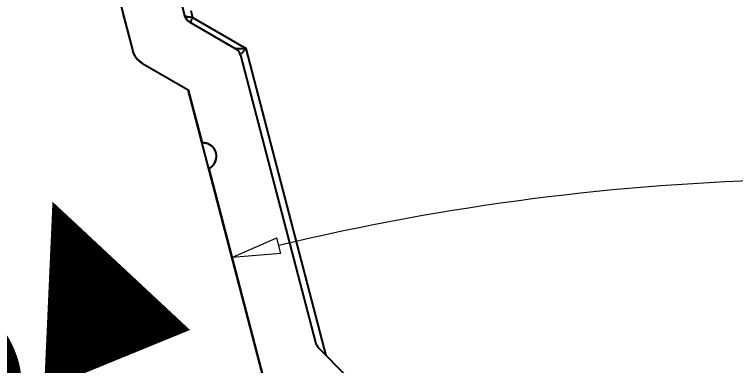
# Model space of a CAD drawing. Header units: inches. Extents: x -219 to 252, y -99 to 210.
# Drawn here: x -76.49 to -59.11, y 157.35 to 165.8 of the extents above; entities that cross this region are included whole.
import ezdxf

# ---------------------------------------------------------------- set-up
doc = ezdxf.new("R2010")
doc.units = ezdxf.units.IN
doc.header["$MEASUREMENT"] = 0

# ---------------------------------------------------------------- blocks, each defined once
blk = doc.blocks.new('block 122')
at = {"color": 3, "lineweight": 5, "true_color": 0x00ff00}
blk.add_open_spline([(-57.808, 161.817), (-61.956, 161.733), (-66.083, 161.202), (-70.117, 160.234)], degree=3, dxfattribs=at)
blk = doc.blocks.new('block 128')
at = {"color": 3, "lineweight": 5, "true_color": 0x00ff00}
blk.add_lwpolyline([(-70.07, 160.045), (-71.247, 159.95)], dxfattribs=at)
blk = doc.blocks.new('block 129')
at = {"color": 3, "lineweight": 5, "true_color": 0x00ff00}
blk.add_lwpolyline([(-71.247, 159.95), (-70.164, 160.422)], dxfattribs=at)
blk = doc.blocks.new('block 130')
at = {"color": 3, "lineweight": 5, "true_color": 0x00ff00}
blk.add_lwpolyline([(-70.07, 160.045), (-70.164, 160.422)], dxfattribs=at)
blk = doc.blocks.new('block 127')
for name in ['block 129', 'block 130', 'block 128']:
    blk.add_blockref(name, (0, 0))
blk = doc.blocks.new('block 131')
at = {"color": 7, "true_color": 0xffffff, "insert": (-85.031, 152.858), "char_height": 3.70665, "attachment_point": 7, "rotation": 22.2317}
blk.add_mtext('\\fAdobe Song Std L|b0|i0|c0|p34;\\W0.8;14.66▲', dxfattribs=at)
blk = doc.blocks.new('block 132')
at = {"lineweight": 0}
blk.add_lwpolyline([(-61.559, 161.619), (-61.559, 161.619)], dxfattribs=at)
blk = doc.blocks.new('block 136')
at = {"lineweight": 0}
blk.add_lwpolyline([(-72.302, 163.985), (-72.302, 163.985)], dxfattribs=at)
blk = doc.blocks.new('block 121')
for name in ['block 136', 'block 122', 'block 132', 'block 131', 'block 127']:
    blk.add_blockref(name, (0, 0))
blk = doc.blocks.new('block 1163')
at = {"color": 7, "lineweight": 25, "true_color": 0xffffff}
blk.add_lwpolyline([(-71.806, 162.089), (-70.502, 157.101)], dxfattribs=at)
blk = doc.blocks.new('block 1164')
at = {"color": 7, "lineweight": 25, "true_color": 0xffffff}
blk.add_open_spline([(-71.806, 162.089), (-71.805, 162.09), (-71.803, 162.091), (-71.802, 162.091), (-71.8, 162.092), (-71.799, 162.093), (-71.797, 162.094), (-71.796, 162.094), (-71.794, 162.095), (-71.793, 162.096), (-71.791, 162.097), (-71.79, 162.098), (-71.788, 162.098), (-71.787, 162.099), (-71.785, 162.1), (-71.784, 162.101), (-71.782, 162.102), (-71.78, 162.103), (-71.779, 162.104), (-71.777, 162.105), (-71.776, 162.105), (-71.774, 162.106), (-71.774, 162.107), (-71.773, 162.107), (-71.772, 162.108), (-71.771, 162.108), (-71.77, 162.109), (-71.77, 162.109), (-71.769, 162.11), (-71.768, 162.11), (-71.767, 162.111), (-71.767, 162.111), (-71.766, 162.112), (-71.765, 162.112), (-71.764, 162.113), (-71.763, 162.113), (-71.763, 162.114), (-71.762, 162.114), (-71.761, 162.115), (-71.76, 162.115), (-71.76, 162.116), (-71.759, 162.116), (-71.758, 162.117), (-71.757, 162.118), (-71.756, 162.118), (-71.756, 162.119), (-71.755, 162.119), (-71.754, 162.12), (-71.753, 162.12), (-71.753, 162.121), (-71.752, 162.121), (-71.751, 162.122), (-71.75, 162.123), (-71.75, 162.123), (-71.749, 162.124), (-71.748, 162.124), (-71.747, 162.125), (-71.746, 162.126), (-71.746, 162.126), (-71.745, 162.127), (-71.744, 162.127), (-71.743, 162.128), (-71.743, 162.129), (-71.742, 162.129), (-71.741, 162.13), (-71.74, 162.13), (-71.739, 162.131), (-71.739, 162.132), (-71.738, 162.132), (-71.737, 162.133), (-71.736, 162.134), (-71.736, 162.134), (-71.735, 162.135), (-71.734, 162.135), (-71.733, 162.136), (-71.733, 162.137), (-71.732, 162.137), (-71.731, 162.138), (-71.73, 162.139), (-71.73, 162.139), (-71.729, 162.14), (-71.728, 162.141), (-71.727, 162.141), (-71.727, 162.142), (-71.726, 162.143), (-71.725, 162.144), (-71.724, 162.144), (-71.723, 162.145), (-71.723, 162.146), (-71.722, 162.146), (-71.721, 162.147), (-71.72, 162.148), (-71.72, 162.148), (-71.719, 162.149), (-71.718, 162.15), (-71.717, 162.151), (-71.717, 162.151), (-71.716, 162.152), (-71.715, 162.153), (-71.714, 162.154), (-71.714, 162.154), (-71.713, 162.155), (-71.712, 162.156), (-71.711, 162.157), (-71.711, 162.157), (-71.71, 162.158), (-71.709, 162.159), (-71.709, 162.16), (-71.708, 162.16), (-71.707, 162.161), (-71.706, 162.162), (-71.706, 162.163), (-71.705, 162.164), (-71.704, 162.164), (-71.703, 162.165), (-71.703, 162.166), (-71.702, 162.167), (-71.701, 162.168), (-71.7, 162.168), (-71.7, 162.169), (-71.699, 162.17), (-71.698, 162.171), (-71.698, 162.172), (-71.697, 162.173), (-71.696, 162.173), (-71.695, 162.174), (-71.695, 162.175), (-71.694, 162.176), (-71.693, 162.177), (-71.693, 162.178), (-71.692, 162.179), (-71.691, 162.18), (-71.691, 162.18), (-71.69, 162.181), (-71.689, 162.182), (-71.688, 162.183), (-71.688, 162.184), (-71.687, 162.185), (-71.686, 162.186), (-71.686, 162.187), (-71.685, 162.188), (-71.684, 162.188), (-71.684, 162.189), (-71.683, 162.19), (-71.682, 162.191), (-71.682, 162.192), (-71.681, 162.193), (-71.68, 162.194), (-71.68, 162.195), (-71.679, 162.196), (-71.678, 162.197), (-71.678, 162.198), (-71.677, 162.199), (-71.676, 162.2), (-71.676, 162.201), (-71.675, 162.202), (-71.674, 162.203), (-71.674, 162.204), (-71.673, 162.204), (-71.672, 162.205), (-71.672, 162.206), (-71.671, 162.207), (-71.671, 162.208), (-71.67, 162.209), (-71.669, 162.21), (-71.669, 162.211), (-71.668, 162.212), (-71.667, 162.213), (-71.667, 162.214), (-71.666, 162.215), (-71.666, 162.216), (-71.665, 162.218), (-71.664, 162.219), (-71.664, 162.22), (-71.663, 162.221), (-71.663, 162.222), (-71.662, 162.223), (-71.661, 162.224), (-71.661, 162.225), (-71.66, 162.226), (-71.66, 162.227), (-71.659, 162.228), (-71.658, 162.229), (-71.658, 162.23), (-71.657, 162.231), (-71.657, 162.232), (-71.656, 162.233), (-71.656, 162.234), (-71.655, 162.236), (-71.654, 162.237), (-71.654, 162.238), (-71.653, 162.239), (-71.653, 162.24), (-71.652, 162.241), (-71.652, 162.242), (-71.651, 162.243), (-71.651, 162.244), (-71.65, 162.246), (-71.65, 162.247), (-71.649, 162.248), (-71.649, 162.249), (-71.648, 162.25), (-71.648, 162.251), (-71.647, 162.252), (-71.647, 162.253), (-71.646, 162.255), (-71.646, 162.256), (-71.645, 162.257), (-71.645, 162.258), (-71.644, 162.259), (-71.644, 162.26), (-71.643, 162.262), (-71.643, 162.263), (-71.642, 162.264), (-71.642, 162.265), (-71.641, 162.266), (-71.641, 162.268), (-71.64, 162.269), (-71.64, 162.27), (-71.64, 162.271), (-71.639, 162.272), (-71.639, 162.274), (-71.638, 162.275), (-71.638, 162.276), (-71.637, 162.277), (-71.637, 162.278), (-71.637, 162.28), (-71.636, 162.281), (-71.636, 162.282), (-71.635, 162.283), (-71.635, 162.285), (-71.635, 162.286), (-71.634, 162.287), (-71.634, 162.288), (-71.634, 162.289), (-71.633, 162.291), (-71.633, 162.292), (-71.632, 162.293), (-71.632, 162.294), (-71.632, 162.296), (-71.631, 162.297), (-71.631, 162.298), (-71.631, 162.3), (-71.63, 162.301), (-71.63, 162.302), (-71.63, 162.303), (-71.629, 162.305), (-71.629, 162.306), (-71.629, 162.307), (-71.628, 162.308), (-71.628, 162.31), (-71.628, 162.311), (-71.628, 162.312), (-71.627, 162.314), (-71.627, 162.315), (-71.627, 162.316), (-71.626, 162.318), (-71.626, 162.319), (-71.626, 162.32), (-71.626, 162.321), (-71.625, 162.323), (-71.625, 162.324), (-71.625, 162.325), (-71.625, 162.327), (-71.625, 162.328), (-71.624, 162.329), (-71.624, 162.331), (-71.624, 162.332), (-71.624, 162.333), (-71.623, 162.335), (-71.623, 162.336), (-71.623, 162.337), (-71.623, 162.339), (-71.623, 162.34), (-71.623, 162.341), (-71.622, 162.343), (-71.622, 162.344), (-71.622, 162.345), (-71.622, 162.347), (-71.622, 162.348), (-71.622, 162.349), (-71.622, 162.351), (-71.621, 162.352), (-71.621, 162.353), (-71.621, 162.355), (-71.621, 162.356), (-71.621, 162.358), (-71.621, 162.359), (-71.621, 162.36), (-71.621, 162.362), (-71.621, 162.363), (-71.62, 162.364), (-71.62, 162.366), (-71.62, 162.367), (-71.62, 162.368), (-71.62, 162.37), (-71.62, 162.371), (-71.62, 162.373), (-71.62, 162.374), (-71.62, 162.375), (-71.62, 162.377), (-71.62, 162.378), (-71.62, 162.379), (-71.62, 162.381), (-71.62, 162.382), (-71.62, 162.384), (-71.62, 162.385), (-71.62, 162.386), (-71.62, 162.388), (-71.62, 162.389), (-71.62, 162.391), (-71.62, 162.392), (-71.62, 162.393), (-71.62, 162.395), (-71.62, 162.396), (-71.62, 162.397), (-71.62, 162.399), (-71.621, 162.4), (-71.621, 162.402), (-71.621, 162.403), (-71.621, 162.404), (-71.621, 162.406), (-71.621, 162.407), (-71.621, 162.409), (-71.621, 162.41), (-71.621, 162.411), (-71.621, 162.413), (-71.622, 162.414), (-71.622, 162.415), (-71.622, 162.417), (-71.622, 162.418), (-71.622, 162.42), (-71.622, 162.421), (-71.623, 162.422), (-71.623, 162.424), (-71.623, 162.425), (-71.623, 162.427), (-71.623, 162.428), (-71.624, 162.429), (-71.624, 162.431), (-71.624, 162.432), (-71.624, 162.433), (-71.624, 162.435), (-71.625, 162.436), (-71.625, 162.438), (-71.625, 162.439), (-71.625, 162.44), (-71.626, 162.442), (-71.626, 162.443), (-71.626, 162.444), (-71.626, 162.446), (-71.627, 162.447), (-71.627, 162.449), (-71.627, 162.45), (-71.628, 162.451), (-71.628, 162.453), (-71.628, 162.454), (-71.628, 162.455), (-71.629, 162.457), (-71.629, 162.458), (-71.629, 162.46), (-71.63, 162.461), (-71.63, 162.462), (-71.631, 162.464), (-71.631, 162.465), (-71.631, 162.466), (-71.632, 162.468), (-71.632, 162.469), (-71.632, 162.47), (-71.633, 162.472), (-71.633, 162.473), (-71.634, 162.474), (-71.634, 162.476), (-71.634, 162.477), (-71.635, 162.478), (-71.635, 162.48), (-71.636, 162.481), (-71.636, 162.482), (-71.637, 162.484), (-71.637, 162.485), (-71.637, 162.486), (-71.638, 162.488), (-71.638, 162.489), (-71.639, 162.49), (-71.639, 162.492), (-71.64, 162.493), (-71.64, 162.494), (-71.641, 162.496), (-71.641, 162.497), (-71.642, 162.498), (-71.642, 162.5), (-71.643, 162.501), (-71.643, 162.502), (-71.644, 162.503), (-71.644, 162.505), (-71.645, 162.506), (-71.645, 162.507), (-71.646, 162.509), (-71.646, 162.51), (-71.647, 162.511), (-71.648, 162.512), (-71.648, 162.514), (-71.649, 162.515), (-71.649, 162.516), (-71.65, 162.517), (-71.65, 162.519), (-71.651, 162.52), (-71.652, 162.521), (-71.652, 162.523), (-71.653, 162.524), (-71.653, 162.525), (-71.654, 162.526), (-71.655, 162.527), (-71.655, 162.529), (-71.656, 162.53), (-71.657, 162.531), (-71.657, 162.532), (-71.658, 162.534), (-71.659, 162.535), (-71.659, 162.536), (-71.66, 162.537), (-71.661, 162.538), (-71.661, 162.54), (-71.662, 162.541), (-71.663, 162.542), (-71.663, 162.543), (-71.664, 162.544), (-71.665, 162.546), (-71.665, 162.547), (-71.666, 162.548), (-71.667, 162.549), (-71.667, 162.55), (-71.668, 162.552), (-71.669, 162.553), (-71.67, 162.554), (-71.67, 162.555), (-71.671, 162.556), (-71.672, 162.557), (-71.673, 162.558), (-71.673, 162.56), (-71.674, 162.561), (-71.675, 162.562), (-71.676, 162.563), (-71.676, 162.564), (-71.677, 162.565), (-71.678, 162.566), (-71.679, 162.567), (-71.679, 162.569), (-71.68, 162.57), (-71.681, 162.571), (-71.682, 162.572), (-71.683, 162.573), (-71.683, 162.574), (-71.684, 162.575), (-71.685, 162.576), (-71.686, 162.577), (-71.687, 162.578), (-71.688, 162.579), (-71.688, 162.581), (-71.689, 162.582), (-71.69, 162.583), (-71.691, 162.584), (-71.692, 162.585), (-71.693, 162.586), (-71.693, 162.587), (-71.694, 162.588), (-71.695, 162.589), (-71.696, 162.59), (-71.697, 162.591), (-71.698, 162.592), (-71.699, 162.593), (-71.699, 162.594), (-71.7, 162.595), (-71.701, 162.596), (-71.702, 162.597), (-71.703, 162.598), (-71.704, 162.599), (-71.705, 162.6), (-71.706, 162.601), (-71.706, 162.602), (-71.707, 162.603), (-71.708, 162.604), (-71.709, 162.605), (-71.71, 162.606), (-71.711, 162.607), (-71.712, 162.608), (-71.713, 162.608), (-71.714, 162.609), (-71.715, 162.61), (-71.716, 162.611), (-71.717, 162.612), (-71.717, 162.613), (-71.718, 162.614), (-71.719, 162.615), (-71.72, 162.616), (-71.721, 162.617), (-71.722, 162.618), (-71.723, 162.618), (-71.724, 162.619), (-71.725, 162.62), (-71.726, 162.621), (-71.727, 162.622), (-71.728, 162.623), (-71.729, 162.624), (-71.73, 162.624), (-71.731, 162.625), (-71.732, 162.626), (-71.733, 162.627), (-71.734, 162.628), (-71.735, 162.629), (-71.736, 162.629), (-71.737, 162.63), (-71.738, 162.631), (-71.739, 162.632), (-71.739, 162.633), (-71.74, 162.633), (-71.741, 162.634), (-71.742, 162.635), (-71.743, 162.636), (-71.744, 162.637), (-71.745, 162.637), (-71.746, 162.638), (-71.747, 162.639), (-71.748, 162.64), (-71.749, 162.64), (-71.75, 162.641), (-71.751, 162.642), (-71.752, 162.643), (-71.753, 162.643), (-71.754, 162.644), (-71.755, 162.645), (-71.756, 162.646), (-71.757, 162.646), (-71.758, 162.647), (-71.759, 162.648), (-71.761, 162.648), (-71.762, 162.649), (-71.763, 162.65), (-71.764, 162.65), (-71.765, 162.651), (-71.766, 162.652), (-71.767, 162.652), (-71.768, 162.653), (-71.769, 162.654), (-71.77, 162.654), (-71.771, 162.655), (-71.772, 162.656), (-71.773, 162.656), (-71.774, 162.657), (-71.775, 162.658), (-71.776, 162.658), (-71.777, 162.659), (-71.778, 162.659), (-71.779, 162.66), (-71.78, 162.661), (-71.781, 162.661), (-71.782, 162.662), (-71.783, 162.662), (-71.784, 162.663), (-71.785, 162.664), (-71.786, 162.664), (-71.787, 162.665), (-71.788, 162.665), (-71.789, 162.666), (-71.79, 162.667), (-71.791, 162.667), (-71.792, 162.668), (-71.793, 162.668), (-71.794, 162.669), (-71.796, 162.669), (-71.797, 162.67), (-71.798, 162.67), (-71.799, 162.671), (-71.8, 162.671), (-71.801, 162.672), (-71.802, 162.672), (-71.803, 162.673), (-71.804, 162.673), (-71.805, 162.674), (-71.806, 162.674), (-71.807, 162.675), (-71.808, 162.675), (-71.809, 162.676), (-71.81, 162.676), (-71.811, 162.677), (-71.812, 162.677), (-71.813, 162.678), (-71.814, 162.678), (-71.815, 162.679), (-71.816, 162.679), (-71.817, 162.679), (-71.818, 162.68), (-71.819, 162.68), (-71.82, 162.681), (-71.822, 162.681), (-71.823, 162.682), (-71.824, 162.682), (-71.825, 162.682), (-71.826, 162.683), (-71.827, 162.683), (-71.828, 162.684), (-71.829, 162.684), (-71.83, 162.684), (-71.831, 162.685), (-71.832, 162.685), (-71.833, 162.686), (-71.834, 162.686), (-71.835, 162.686), (-71.836, 162.687), (-71.837, 162.687), (-71.838, 162.687), (-71.839, 162.688), (-71.84, 162.688), (-71.841, 162.688), (-71.842, 162.689), (-71.843, 162.689), (-71.844, 162.689), (-71.845, 162.69), (-71.846, 162.69), (-71.847, 162.69), (-71.848, 162.691), (-71.849, 162.691), (-71.85, 162.691), (-71.851, 162.692), (-71.852, 162.692), (-71.853, 162.692), (-71.854, 162.692), (-71.855, 162.693), (-71.856, 162.693), (-71.858, 162.693), (-71.859, 162.694), (-71.86, 162.694), (-71.861, 162.694), (-71.862, 162.694), (-71.863, 162.695), (-71.864, 162.695), (-71.865, 162.695), (-71.866, 162.695), (-71.867, 162.696), (-71.868, 162.696), (-71.869, 162.696), (-71.87, 162.696), (-71.871, 162.697), (-71.872, 162.697), (-71.873, 162.697), (-71.874, 162.697), (-71.875, 162.698), (-71.876, 162.698), (-71.877, 162.698), (-71.878, 162.698), (-71.879, 162.698), (-71.88, 162.699), (-71.881, 162.699), (-71.882, 162.699), (-71.883, 162.699), (-71.884, 162.699), (-71.884, 162.7), (-71.885, 162.7), (-71.886, 162.7), (-71.887, 162.7), (-71.888, 162.7), (-71.889, 162.7), (-71.89, 162.701), (-71.891, 162.701), (-71.892, 162.701), (-71.893, 162.701), (-71.894, 162.701), (-71.895, 162.701), (-71.896, 162.701), (-71.897, 162.702), (-71.898, 162.702), (-71.899, 162.702), (-71.9, 162.702), (-71.901, 162.702), (-71.902, 162.702), (-71.903, 162.702), (-71.904, 162.702), (-71.905, 162.703), (-71.906, 162.703), (-71.907, 162.703), (-71.908, 162.703), (-71.909, 162.703), (-71.91, 162.703), (-71.91, 162.703), (-71.911, 162.703), (-71.912, 162.703), (-71.913, 162.703), (-71.914, 162.704), (-71.915, 162.704), (-71.916, 162.704), (-71.917, 162.704), (-71.918, 162.704), (-71.919, 162.704), (-71.92, 162.704), (-71.921, 162.704), (-71.922, 162.704), (-71.923, 162.704), (-71.923, 162.704), (-71.924, 162.704), (-71.925, 162.704), (-71.926, 162.704), (-71.927, 162.704), (-71.928, 162.705), (-71.929, 162.705), (-71.93, 162.705), (-71.931, 162.705), (-71.933, 162.705), (-71.934, 162.705), (-71.936, 162.705), (-71.938, 162.705), (-71.94, 162.705), (-71.941, 162.705), (-71.943, 162.705), (-71.945, 162.705), (-71.947, 162.705), (-71.948, 162.705), (-71.95, 162.705), (-71.952, 162.705), (-71.954, 162.705), (-71.955, 162.705), (-71.957, 162.705), (-71.959, 162.704), (-71.96, 162.704), (-71.962, 162.704), (-71.964, 162.704), (-71.965, 162.704), (-71.967, 162.704)], degree=3, knots=[0, 0, 0, 0, 1, 1, 1, 2, 2, 2, 3, 3, 3, 4, 4, 4, 5, 5, 5, 6, 6, 6, 7, 7, 7, 8, 8, 8, 9, 9, 9, 10, 10, 10, 11, 11, 11, 12, 12, 12, 13, 13, 13, 14, 14, 14, 15, 15, 15, 16, 16, 16, 17, 17, 17, 18, 18, 18, 19, 19, 19, 20, 20, 20, 21, 21, 21, 22, 22, 22, 23, 23, 23, 24, 24, 24, 25, 25, 25, 26, 26, 26, 27, 27, 27, 28, 28, 28, 29, 29, 29, 30, 30, 30, 31, 31, 31, 32, 32, 32, 33, 33, 33, 34, 34, 34, 35, 35, 35, 36, 36, 36, 37, 37, 37, 38, 38, 38, 39, 39, 39, 40, 40, 40, 41, 41, 41, 42, 42, 42, 43, 43, 43, 44, 44, 44, 45, 45, 45, 46, 46, 46, 47, 47, 47, 48, 48, 48, 49, 49, 49, 50, 50, 50, 51, 51, 51, 52, 52, 52, 53, 53, 53, 54, 54, 54, 55, 55, 55, 56, 56, 56, 57, 57, 57, 58, 58, 58, 59, 59, 59, 60, 60, 60, 61, 61, 61, 62, 62, 62, 63, 63, 63, 64, 64, 64, 65, 65, 65, 66, 66, 66, 67, 67, 67, 68, 68, 68, 69, 69, 69, 70, 70, 70, 71, 71, 71, 72, 72, 72, 73, 73, 73, 74, 74, 74, 75, 75, 75, 76, 76, 76, 77, 77, 77, 78, 78, 78, 79, 79, 79, 80, 80, 80, 81, 81, 81, 82, 82, 82, 83, 83, 83, 84, 84, 84, 85, 85, 85, 86, 86, 86, 87, 87, 87, 88, 88, 88, 89, 89, 89, 90, 90, 90, 91, 91, 91, 92, 92, 92, 93, 93, 93, 94, 94, 94, 95, 95, 95, 96, 96, 96, 97, 97, 97, 98, 98, 98, 99, 99, 99, 100, 100, 100, 101, 101, 101, 102, 102, 102, 103, 103, 103, 104, 104, 104, 105, 105, 105, 106, 106, 106, 107, 107, 107, 108, 108, 108, 109, 109, 109, 110, 110, 110, 111, 111, 111, 112, 112, 112, 113, 113, 113, 114, 114, 114, 115, 115, 115, 116, 116, 116, 117, 117, 117, 118, 118, 118, 119, 119, 119, 120, 120, 120, 121, 121, 121, 122, 122, 122, 123, 123, 123, 124, 124, 124, 125, 125, 125, 126, 126, 126, 127, 127, 127, 128, 128, 128, 129, 129, 129, 130, 130, 130, 131, 131, 131, 132, 132, 132, 133, 133, 133, 134, 134, 134, 135, 135, 135, 136, 136, 136, 137, 137, 137, 138, 138, 138, 139, 139, 139, 140, 140, 140, 141, 141, 141, 142, 142, 142, 143, 143, 143, 144, 144, 144, 145, 145, 145, 146, 146, 146, 147, 147, 147, 148, 148, 148, 149, 149, 149, 150, 150, 150, 151, 151, 151, 152, 152, 152, 153, 153, 153, 154, 154, 154, 155, 155, 155, 156, 156, 156, 157, 157, 157, 158, 158, 158, 159, 159, 159, 160, 160, 160, 161, 161, 161, 162, 162, 162, 163, 163, 163, 164, 164, 164, 165, 165, 165, 166, 166, 166, 167, 167, 167, 168, 168, 168, 169, 169, 169, 170, 170, 170, 171, 171, 171, 172, 172, 172, 173, 173, 173, 174, 174, 174, 175, 175, 175, 176, 176, 176, 177, 177, 177, 178, 178, 178, 179, 179, 179, 180, 180, 180, 181, 181, 181, 182, 182, 182, 183, 183, 183, 184, 184, 184, 185, 185, 185, 186, 186, 186, 187, 187, 187, 188, 188, 188, 189, 189, 189, 190, 190, 190, 191, 191, 191, 192, 192, 192, 193, 193, 193, 194, 194, 194, 195, 195, 195, 196, 196, 196, 197, 197, 197, 198, 198, 198, 199, 199, 199, 200, 200, 200, 201, 201, 201, 202, 202, 202, 203, 203, 203, 204, 204, 204, 205, 205, 205, 206, 206, 206, 207, 207, 207, 208, 208, 208, 209, 209, 209, 210, 210, 210, 211, 211, 211, 212, 212, 212, 213, 213, 213, 214, 214, 214, 215, 215, 215, 216, 216, 216, 217, 217, 217, 218, 218, 218, 219, 219, 219, 220, 220, 220, 221, 221, 221, 222, 222, 222, 223, 223, 223, 224, 224, 224, 225, 225, 225, 226, 226, 226, 227, 227, 227, 228, 228, 228, 229, 229, 229, 230, 230, 230, 231, 231, 231, 232, 232, 232, 233, 233, 233, 234, 234, 234, 235, 235, 235, 236, 236, 236, 237, 237, 237, 238, 238, 238, 239, 239, 239, 240, 240, 240, 241, 241, 241, 242, 242, 242, 242], dxfattribs=at)
blk = doc.blocks.new('block 1165')
at = {"color": 7, "lineweight": 25, "true_color": 0xffffff}
blk.add_lwpolyline([(-72.302, 163.985), (-71.967, 162.704)], dxfattribs=at)
blk = doc.blocks.new('block 1166')
at = {"color": 7, "lineweight": 25, "true_color": 0xffffff}
blk.add_lwpolyline([(-73.4, 164.619), (-72.302, 163.985)], dxfattribs=at)
blk = doc.blocks.new('block 1167')
at = {"color": 7, "lineweight": 25, "true_color": 0xffffff}
blk.add_open_spline([(-73.648, 164.944), (-73.647, 164.942), (-73.646, 164.939), (-73.646, 164.937), (-73.645, 164.935), (-73.645, 164.933), (-73.644, 164.931), (-73.644, 164.929), (-73.643, 164.927), (-73.642, 164.925), (-73.642, 164.923), (-73.641, 164.921), (-73.64, 164.919), (-73.64, 164.917), (-73.639, 164.915), (-73.639, 164.913), (-73.638, 164.911), (-73.637, 164.909), (-73.636, 164.907), (-73.636, 164.905), (-73.635, 164.903), (-73.634, 164.901), (-73.634, 164.899), (-73.633, 164.896), (-73.632, 164.894), (-73.631, 164.892), (-73.631, 164.89), (-73.63, 164.888), (-73.629, 164.886), (-73.628, 164.884), (-73.627, 164.882), (-73.627, 164.88), (-73.626, 164.878), (-73.625, 164.876), (-73.624, 164.874), (-73.623, 164.872), (-73.623, 164.87), (-73.622, 164.868), (-73.621, 164.866), (-73.62, 164.864), (-73.619, 164.862), (-73.618, 164.86), (-73.617, 164.858), (-73.616, 164.856), (-73.615, 164.854), (-73.614, 164.852), (-73.614, 164.85), (-73.613, 164.848), (-73.612, 164.846), (-73.611, 164.844), (-73.61, 164.842), (-73.609, 164.841), (-73.608, 164.839), (-73.607, 164.837), (-73.606, 164.835), (-73.605, 164.833), (-73.604, 164.831), (-73.603, 164.829), (-73.602, 164.827), (-73.601, 164.825), (-73.6, 164.823), (-73.599, 164.821), (-73.597, 164.819), (-73.596, 164.817), (-73.595, 164.815), (-73.594, 164.813), (-73.593, 164.812), (-73.592, 164.81), (-73.591, 164.808), (-73.59, 164.806), (-73.589, 164.804), (-73.587, 164.802), (-73.586, 164.8), (-73.585, 164.798), (-73.584, 164.796), (-73.583, 164.795), (-73.582, 164.793), (-73.58, 164.791), (-73.579, 164.789), (-73.578, 164.787), (-73.577, 164.785), (-73.576, 164.783), (-73.574, 164.782), (-73.573, 164.78), (-73.572, 164.778), (-73.571, 164.776), (-73.569, 164.774), (-73.568, 164.773), (-73.567, 164.771), (-73.566, 164.769), (-73.564, 164.767), (-73.563, 164.765), (-73.562, 164.764), (-73.56, 164.762), (-73.559, 164.76), (-73.558, 164.758), (-73.556, 164.756), (-73.555, 164.755), (-73.554, 164.753), (-73.552, 164.751), (-73.551, 164.749), (-73.55, 164.748), (-73.548, 164.746), (-73.547, 164.744), (-73.545, 164.743), (-73.544, 164.741), (-73.543, 164.739), (-73.541, 164.737), (-73.54, 164.736), (-73.538, 164.734), (-73.537, 164.732), (-73.535, 164.731), (-73.534, 164.729), (-73.532, 164.727), (-73.531, 164.726), (-73.53, 164.724), (-73.528, 164.722), (-73.527, 164.721), (-73.525, 164.719), (-73.524, 164.718), (-73.522, 164.716), (-73.521, 164.714), (-73.519, 164.713), (-73.518, 164.711), (-73.516, 164.71), (-73.514, 164.708), (-73.513, 164.706), (-73.511, 164.705), (-73.51, 164.703), (-73.508, 164.702), (-73.507, 164.7), (-73.505, 164.699), (-73.504, 164.697), (-73.502, 164.696), (-73.5, 164.694), (-73.499, 164.693), (-73.497, 164.691), (-73.496, 164.69), (-73.494, 164.688), (-73.492, 164.687), (-73.491, 164.685), (-73.489, 164.684), (-73.488, 164.682), (-73.486, 164.681), (-73.484, 164.679), (-73.483, 164.678), (-73.481, 164.676), (-73.479, 164.675), (-73.478, 164.674), (-73.476, 164.672), (-73.474, 164.671), (-73.473, 164.669), (-73.471, 164.668), (-73.469, 164.667), (-73.467, 164.665), (-73.466, 164.664), (-73.464, 164.663), (-73.462, 164.661), (-73.461, 164.66), (-73.459, 164.658), (-73.457, 164.657), (-73.455, 164.656), (-73.454, 164.655), (-73.452, 164.653), (-73.45, 164.652), (-73.449, 164.651), (-73.447, 164.649), (-73.445, 164.648), (-73.443, 164.647), (-73.442, 164.646), (-73.44, 164.644), (-73.438, 164.643), (-73.436, 164.642), (-73.434, 164.641), (-73.433, 164.639), (-73.431, 164.638), (-73.429, 164.637), (-73.427, 164.636), (-73.426, 164.635), (-73.424, 164.633), (-73.422, 164.632), (-73.42, 164.631), (-73.418, 164.63), (-73.416, 164.629), (-73.415, 164.628), (-73.413, 164.627), (-73.411, 164.626), (-73.409, 164.624), (-73.407, 164.623), (-73.406, 164.622), (-73.404, 164.621), (-73.402, 164.62), (-73.4, 164.619)], degree=3, knots=[0, 0, 0, 0, 1, 1, 1, 2, 2, 2, 3, 3, 3, 4, 4, 4, 5, 5, 5, 6, 6, 6, 7, 7, 7, 8, 8, 8, 9, 9, 9, 10, 10, 10, 11, 11, 11, 12, 12, 12, 13, 13, 13, 14, 14, 14, 15, 15, 15, 16, 16, 16, 17, 17, 17, 18, 18, 18, 19, 19, 19, 20, 20, 20, 21, 21, 21, 22, 22, 22, 23, 23, 23, 24, 24, 24, 25, 25, 25, 26, 26, 26, 27, 27, 27, 28, 28, 28, 29, 29, 29, 30, 30, 30, 31, 31, 31, 32, 32, 32, 33, 33, 33, 34, 34, 34, 35, 35, 35, 36, 36, 36, 37, 37, 37, 38, 38, 38, 39, 39, 39, 40, 40, 40, 41, 41, 41, 42, 42, 42, 43, 43, 43, 44, 44, 44, 45, 45, 45, 46, 46, 46, 47, 47, 47, 48, 48, 48, 49, 49, 49, 50, 50, 50, 51, 51, 51, 52, 52, 52, 53, 53, 53, 54, 54, 54, 55, 55, 55, 56, 56, 56, 57, 57, 57, 58, 58, 58, 59, 59, 59, 60, 60, 60, 61, 61, 61, 62, 62, 62, 63, 63, 63, 64, 64, 64, 64], dxfattribs=at)
blk = doc.blocks.new('block 1168')
at = {"color": 7, "lineweight": 25, "true_color": 0xffffff}
blk.add_lwpolyline([(-73.877, 165.82), (-73.648, 164.944)], dxfattribs=at)
blk = doc.blocks.new('block 1192')
at = {"color": 7, "lineweight": 25, "true_color": 0xffffff}
blk.add_lwpolyline([(-74.596, 174.221), (-72.388, 165.776)], dxfattribs=at)
blk = doc.blocks.new('block 1193')
at = {"color": 7, "lineweight": 25, "true_color": 0xffffff}
blk.add_open_spline([(-72.264, 165.614), (-72.265, 165.614), (-72.266, 165.615), (-72.266, 165.615), (-72.267, 165.616), (-72.268, 165.617), (-72.269, 165.617), (-72.27, 165.618), (-72.271, 165.618), (-72.272, 165.619), (-72.273, 165.619), (-72.274, 165.62), (-72.275, 165.621), (-72.276, 165.621), (-72.276, 165.622), (-72.277, 165.622), (-72.278, 165.623), (-72.279, 165.623), (-72.28, 165.624), (-72.281, 165.625), (-72.282, 165.625), (-72.283, 165.626), (-72.284, 165.627), (-72.285, 165.627), (-72.285, 165.628), (-72.286, 165.628), (-72.287, 165.629), (-72.288, 165.63), (-72.289, 165.63), (-72.29, 165.631), (-72.291, 165.632), (-72.292, 165.632), (-72.292, 165.633), (-72.293, 165.634), (-72.294, 165.634), (-72.295, 165.635), (-72.296, 165.636), (-72.297, 165.636), (-72.297, 165.637), (-72.298, 165.638), (-72.299, 165.638), (-72.3, 165.639), (-72.301, 165.64), (-72.302, 165.64), (-72.303, 165.641), (-72.303, 165.642), (-72.304, 165.643), (-72.305, 165.643), (-72.306, 165.644), (-72.307, 165.645), (-72.307, 165.645), (-72.308, 165.646), (-72.309, 165.647), (-72.31, 165.648), (-72.311, 165.648), (-72.312, 165.649), (-72.312, 165.65), (-72.313, 165.651), (-72.314, 165.651), (-72.315, 165.652), (-72.316, 165.653), (-72.316, 165.654), (-72.317, 165.654), (-72.318, 165.655), (-72.319, 165.656), (-72.319, 165.657), (-72.32, 165.658), (-72.321, 165.658), (-72.322, 165.659), (-72.323, 165.66), (-72.323, 165.661), (-72.324, 165.662), (-72.325, 165.662), (-72.326, 165.663), (-72.326, 165.664), (-72.327, 165.665), (-72.328, 165.666), (-72.329, 165.666), (-72.329, 165.667), (-72.33, 165.668), (-72.331, 165.669), (-72.331, 165.67), (-72.332, 165.671), (-72.333, 165.671), (-72.334, 165.672), (-72.334, 165.673), (-72.335, 165.674), (-72.336, 165.675), (-72.336, 165.676), (-72.337, 165.677), (-72.338, 165.677), (-72.338, 165.678), (-72.339, 165.679), (-72.34, 165.68), (-72.341, 165.681), (-72.341, 165.682), (-72.342, 165.683), (-72.343, 165.683), (-72.343, 165.684), (-72.344, 165.685), (-72.345, 165.686), (-72.345, 165.687), (-72.346, 165.688), (-72.346, 165.689), (-72.347, 165.69), (-72.348, 165.691), (-72.348, 165.692), (-72.349, 165.692), (-72.35, 165.693), (-72.35, 165.694), (-72.351, 165.695), (-72.352, 165.696), (-72.352, 165.697), (-72.353, 165.698), (-72.353, 165.699), (-72.354, 165.7), (-72.355, 165.701), (-72.355, 165.702), (-72.356, 165.703), (-72.356, 165.703), (-72.357, 165.704), (-72.357, 165.705), (-72.358, 165.706), (-72.359, 165.707), (-72.359, 165.708), (-72.36, 165.709), (-72.36, 165.71), (-72.361, 165.711), (-72.361, 165.712), (-72.362, 165.713), (-72.362, 165.714), (-72.363, 165.715), (-72.364, 165.716), (-72.364, 165.717), (-72.365, 165.718), (-72.365, 165.719), (-72.366, 165.72), (-72.366, 165.721), (-72.367, 165.722), (-72.367, 165.723), (-72.368, 165.724), (-72.368, 165.725), (-72.369, 165.726), (-72.369, 165.727), (-72.37, 165.728), (-72.37, 165.729), (-72.371, 165.73), (-72.371, 165.731), (-72.371, 165.732), (-72.372, 165.733), (-72.372, 165.734), (-72.373, 165.735), (-72.373, 165.735), (-72.374, 165.736), (-72.374, 165.737), (-72.375, 165.738), (-72.375, 165.739), (-72.375, 165.74), (-72.376, 165.741), (-72.376, 165.743), (-72.377, 165.743), (-72.377, 165.744), (-72.377, 165.746), (-72.378, 165.747), (-72.378, 165.748), (-72.379, 165.749), (-72.379, 165.75), (-72.379, 165.751), (-72.38, 165.752), (-72.38, 165.753), (-72.381, 165.754), (-72.381, 165.755), (-72.381, 165.756), (-72.382, 165.757), (-72.382, 165.758), (-72.382, 165.759), (-72.383, 165.76), (-72.383, 165.761), (-72.383, 165.762), (-72.384, 165.763), (-72.384, 165.764), (-72.384, 165.765), (-72.385, 165.766), (-72.385, 165.767), (-72.385, 165.768), (-72.386, 165.769), (-72.386, 165.77), (-72.386, 165.771), (-72.386, 165.772), (-72.387, 165.773), (-72.387, 165.774), (-72.387, 165.775), (-72.388, 165.776)], degree=3, knots=[0, 0, 0, 0, 1, 1, 1, 2, 2, 2, 3, 3, 3, 4, 4, 4, 5, 5, 5, 6, 6, 6, 7, 7, 7, 8, 8, 8, 9, 9, 9, 10, 10, 10, 11, 11, 11, 12, 12, 12, 13, 13, 13, 14, 14, 14, 15, 15, 15, 16, 16, 16, 17, 17, 17, 18, 18, 18, 19, 19, 19, 20, 20, 20, 21, 21, 21, 22, 22, 22, 23, 23, 23, 24, 24, 24, 25, 25, 25, 26, 26, 26, 27, 27, 27, 28, 28, 28, 29, 29, 29, 30, 30, 30, 31, 31, 31, 32, 32, 32, 33, 33, 33, 34, 34, 34, 35, 35, 35, 36, 36, 36, 37, 37, 37, 38, 38, 38, 39, 39, 39, 40, 40, 40, 41, 41, 41, 42, 42, 42, 43, 43, 43, 44, 44, 44, 45, 45, 45, 46, 46, 46, 47, 47, 47, 48, 48, 48, 49, 49, 49, 50, 50, 50, 51, 51, 51, 52, 52, 52, 53, 53, 53, 54, 54, 54, 55, 55, 55, 56, 56, 56, 57, 57, 57, 58, 58, 58, 59, 59, 59, 60, 60, 60, 61, 61, 61, 62, 62, 62, 63, 63, 63, 64, 64, 64, 64], dxfattribs=at)
blk = doc.blocks.new('block 1194')
at = {"color": 7, "lineweight": 25, "true_color": 0xffffff}
blk.add_lwpolyline([(-72.264, 165.614), (-71.166, 164.98)], dxfattribs=at)
blk = doc.blocks.new('block 1195')
at = {"color": 7, "lineweight": 25, "true_color": 0xffffff}
blk.add_open_spline([(-71.166, 164.98), (-71.165, 164.979), (-71.164, 164.979), (-71.163, 164.978), (-71.162, 164.978), (-71.161, 164.977), (-71.16, 164.977), (-71.16, 164.976), (-71.159, 164.976), (-71.158, 164.975), (-71.157, 164.974), (-71.156, 164.974), (-71.155, 164.973), (-71.154, 164.973), (-71.153, 164.972), (-71.152, 164.972), (-71.151, 164.971), (-71.15, 164.97), (-71.15, 164.97), (-71.149, 164.969), (-71.148, 164.969), (-71.147, 164.968), (-71.146, 164.967), (-71.145, 164.967), (-71.144, 164.966), (-71.143, 164.965), (-71.143, 164.965), (-71.142, 164.964), (-71.141, 164.964), (-71.14, 164.963), (-71.139, 164.962), (-71.138, 164.962), (-71.137, 164.961), (-71.136, 164.96), (-71.136, 164.96), (-71.135, 164.959), (-71.134, 164.958), (-71.133, 164.958), (-71.132, 164.957), (-71.131, 164.956), (-71.13, 164.956), (-71.13, 164.955), (-71.129, 164.954), (-71.128, 164.953), (-71.127, 164.953), (-71.126, 164.952), (-71.125, 164.951), (-71.125, 164.951), (-71.124, 164.95), (-71.123, 164.949), (-71.122, 164.948), (-71.121, 164.948), (-71.121, 164.947), (-71.12, 164.946), (-71.119, 164.945), (-71.118, 164.945), (-71.117, 164.944), (-71.117, 164.943), (-71.116, 164.942), (-71.115, 164.942), (-71.114, 164.941), (-71.113, 164.94), (-71.113, 164.939), (-71.112, 164.939), (-71.111, 164.938), (-71.11, 164.937), (-71.109, 164.936), (-71.109, 164.935), (-71.108, 164.935), (-71.107, 164.934), (-71.106, 164.933), (-71.106, 164.932), (-71.105, 164.932), (-71.104, 164.931), (-71.103, 164.93), (-71.103, 164.929), (-71.102, 164.928), (-71.101, 164.927), (-71.1, 164.927), (-71.1, 164.926), (-71.099, 164.925), (-71.098, 164.924), (-71.098, 164.923), (-71.097, 164.922), (-71.096, 164.922), (-71.095, 164.921), (-71.095, 164.92), (-71.094, 164.919), (-71.093, 164.918), (-71.093, 164.917), (-71.092, 164.916), (-71.091, 164.916), (-71.09, 164.915), (-71.09, 164.914), (-71.089, 164.913), (-71.088, 164.912), (-71.088, 164.911), (-71.087, 164.91), (-71.086, 164.909), (-71.086, 164.909), (-71.085, 164.908), (-71.084, 164.907), (-71.084, 164.906), (-71.083, 164.905), (-71.083, 164.904), (-71.082, 164.903), (-71.081, 164.902), (-71.081, 164.901), (-71.08, 164.901), (-71.079, 164.9), (-71.079, 164.899), (-71.078, 164.898), (-71.078, 164.897), (-71.077, 164.896), (-71.076, 164.895), (-71.076, 164.894), (-71.075, 164.893), (-71.075, 164.892), (-71.074, 164.891), (-71.073, 164.89), (-71.073, 164.889), (-71.072, 164.888), (-71.072, 164.888), (-71.071, 164.887), (-71.07, 164.886), (-71.07, 164.885), (-71.069, 164.884), (-71.069, 164.883), (-71.068, 164.882), (-71.068, 164.881), (-71.067, 164.88), (-71.067, 164.879), (-71.066, 164.878), (-71.066, 164.877), (-71.065, 164.876), (-71.065, 164.875), (-71.064, 164.874), (-71.064, 164.873), (-71.063, 164.872), (-71.063, 164.871), (-71.062, 164.87), (-71.062, 164.869), (-71.061, 164.868), (-71.061, 164.867), (-71.06, 164.866), (-71.06, 164.865), (-71.059, 164.864), (-71.059, 164.863), (-71.058, 164.862), (-71.058, 164.861), (-71.057, 164.86), (-71.057, 164.859), (-71.056, 164.858), (-71.056, 164.857), (-71.056, 164.856), (-71.055, 164.855), (-71.055, 164.854), (-71.054, 164.853), (-71.054, 164.852), (-71.053, 164.851), (-71.053, 164.85), (-71.053, 164.849), (-71.052, 164.848), (-71.052, 164.847), (-71.051, 164.846), (-71.051, 164.845), (-71.051, 164.844), (-71.05, 164.843), (-71.05, 164.842), (-71.049, 164.841), (-71.049, 164.84), (-71.049, 164.839), (-71.048, 164.838), (-71.048, 164.837), (-71.048, 164.836), (-71.047, 164.835), (-71.047, 164.834), (-71.047, 164.833), (-71.046, 164.832), (-71.046, 164.831), (-71.046, 164.83), (-71.045, 164.829), (-71.045, 164.828), (-71.045, 164.827), (-71.044, 164.826), (-71.044, 164.825), (-71.044, 164.824), (-71.044, 164.823), (-71.043, 164.822), (-71.043, 164.821), (-71.043, 164.82), (-71.042, 164.819), (-71.042, 164.818)], degree=3, knots=[0, 0, 0, 0, 1, 1, 1, 2, 2, 2, 3, 3, 3, 4, 4, 4, 5, 5, 5, 6, 6, 6, 7, 7, 7, 8, 8, 8, 9, 9, 9, 10, 10, 10, 11, 11, 11, 12, 12, 12, 13, 13, 13, 14, 14, 14, 15, 15, 15, 16, 16, 16, 17, 17, 17, 18, 18, 18, 19, 19, 19, 20, 20, 20, 21, 21, 21, 22, 22, 22, 23, 23, 23, 24, 24, 24, 25, 25, 25, 26, 26, 26, 27, 27, 27, 28, 28, 28, 29, 29, 29, 30, 30, 30, 31, 31, 31, 32, 32, 32, 33, 33, 33, 34, 34, 34, 35, 35, 35, 36, 36, 36, 37, 37, 37, 38, 38, 38, 39, 39, 39, 40, 40, 40, 41, 41, 41, 42, 42, 42, 43, 43, 43, 44, 44, 44, 45, 45, 45, 46, 46, 46, 47, 47, 47, 48, 48, 48, 49, 49, 49, 50, 50, 50, 51, 51, 51, 52, 52, 52, 53, 53, 53, 54, 54, 54, 55, 55, 55, 56, 56, 56, 57, 57, 57, 58, 58, 58, 59, 59, 59, 60, 60, 60, 61, 61, 61, 62, 62, 62, 63, 63, 63, 64, 64, 64, 64], dxfattribs=at)
blk = doc.blocks.new('block 1196')
at = {"color": 7, "lineweight": 25, "true_color": 0xffffff}
blk.add_lwpolyline([(-71.042, 164.818), (-69.233, 157.902)], dxfattribs=at)
blk = doc.blocks.new('block 1197')
at = {"color": 7, "lineweight": 25, "true_color": 0xffffff}
blk.add_open_spline([(-69.233, 157.902), (-69.233, 157.901), (-69.233, 157.9), (-69.232, 157.898), (-69.232, 157.897), (-69.231, 157.896), (-69.231, 157.894), (-69.231, 157.893), (-69.23, 157.891), (-69.23, 157.89), (-69.229, 157.889), (-69.229, 157.887), (-69.228, 157.886), (-69.228, 157.885), (-69.228, 157.883), (-69.227, 157.882), (-69.227, 157.88), (-69.226, 157.879), (-69.226, 157.878), (-69.225, 157.876), (-69.225, 157.875), (-69.224, 157.874), (-69.224, 157.872), (-69.223, 157.871), (-69.222, 157.87), (-69.222, 157.868), (-69.221, 157.867), (-69.221, 157.866), (-69.22, 157.864), (-69.22, 157.863), (-69.219, 157.862), (-69.218, 157.86), (-69.218, 157.859), (-69.217, 157.858), (-69.217, 157.856), (-69.216, 157.855), (-69.215, 157.854), (-69.215, 157.853), (-69.214, 157.851), (-69.213, 157.85), (-69.213, 157.849), (-69.212, 157.847), (-69.211, 157.846), (-69.211, 157.845), (-69.21, 157.844), (-69.209, 157.842), (-69.209, 157.841), (-69.208, 157.84), (-69.207, 157.838), (-69.207, 157.837), (-69.206, 157.836), (-69.205, 157.835), (-69.204, 157.833), (-69.204, 157.832), (-69.203, 157.831), (-69.202, 157.83), (-69.201, 157.828), (-69.201, 157.827), (-69.2, 157.826), (-69.199, 157.825), (-69.198, 157.824), (-69.197, 157.822), (-69.197, 157.821), (-69.196, 157.82), (-69.195, 157.819), (-69.194, 157.818), (-69.193, 157.816), (-69.192, 157.815), (-69.192, 157.814), (-69.191, 157.813), (-69.19, 157.812), (-69.189, 157.811), (-69.188, 157.809), (-69.187, 157.808), (-69.186, 157.807), (-69.185, 157.806), (-69.185, 157.805), (-69.184, 157.804), (-69.183, 157.803), (-69.182, 157.801), (-69.181, 157.8), (-69.18, 157.799), (-69.179, 157.798), (-69.178, 157.797), (-69.177, 157.796), (-69.176, 157.795), (-69.175, 157.794), (-69.174, 157.793), (-69.173, 157.792), (-69.172, 157.791), (-69.171, 157.79), (-69.17, 157.788), (-69.169, 157.787), (-69.169, 157.786), (-69.168, 157.785), (-69.167, 157.784), (-69.166, 157.783)], degree=3, knots=[0, 0, 0, 0, 1, 1, 1, 2, 2, 2, 3, 3, 3, 4, 4, 4, 5, 5, 5, 6, 6, 6, 7, 7, 7, 8, 8, 8, 9, 9, 9, 10, 10, 10, 11, 11, 11, 12, 12, 12, 13, 13, 13, 14, 14, 14, 15, 15, 15, 16, 16, 16, 17, 17, 17, 18, 18, 18, 19, 19, 19, 20, 20, 20, 21, 21, 21, 22, 22, 22, 23, 23, 23, 24, 24, 24, 25, 25, 25, 26, 26, 26, 27, 27, 27, 28, 28, 28, 29, 29, 29, 30, 30, 30, 31, 31, 31, 32, 32, 32, 32], dxfattribs=at)
blk = doc.blocks.new('block 1198')
at = {"color": 7, "lineweight": 25, "true_color": 0xffffff}
blk.add_lwpolyline([(-67.776, 156.378), (-69.166, 157.783)], dxfattribs=at)
blk = doc.blocks.new('block 1759')
at = {"color": 7, "lineweight": 25, "true_color": 0xffffff}
blk.add_lwpolyline([(-76.17, 174.587), (-73.648, 164.944)], dxfattribs=at)
blk = doc.blocks.new('block 1763')
at = {"color": 7, "lineweight": 25, "true_color": 0xffffff}
blk.add_lwpolyline([(-60.032, 117.076), (-72.302, 163.985)], dxfattribs=at)
blk = doc.blocks.new('block 1771')
at = {"color": 7, "lineweight": 25, "true_color": 0xffffff}
blk.add_lwpolyline([(-74.596, 174.221), (-72.388, 165.776)], dxfattribs=at)
blk = doc.blocks.new('block 1774')
at = {"color": 7, "lineweight": 25, "true_color": 0xffffff}
blk.add_lwpolyline([(-72.24, 165.891), (-72.196, 165.725)], dxfattribs=at)
blk = doc.blocks.new('block 1776')
at = {"color": 7, "lineweight": 25, "true_color": 0xffffff}
blk.add_lwpolyline([(-71.042, 164.818), (-69.233, 157.902)], dxfattribs=at)
blk = doc.blocks.new('block 1779')
at = {"color": 7, "lineweight": 25, "true_color": 0xffffff}
blk.add_lwpolyline([(-68.973, 157.589), (-70.907, 164.981)], dxfattribs=at)
blk = doc.blocks.new('block 1784')
at = {"color": 7, "lineweight": 25, "true_color": 0xffffff}
blk.add_lwpolyline([(-67.776, 156.378), (-69.166, 157.783)], dxfattribs=at)
blk = doc.blocks.new('block 1799')
at = {"color": 7, "lineweight": 25, "true_color": 0xffffff}
blk.add_lwpolyline([(-73.4, 164.619), (-72.302, 163.985)], dxfattribs=at)
blk = doc.blocks.new('block 1800')
at = {"color": 7, "lineweight": 25, "true_color": 0xffffff}
blk.add_lwpolyline([(-72.264, 165.614), (-71.166, 164.98)], dxfattribs=at)
blk = doc.blocks.new('block 1801')
at = {"color": 7, "lineweight": 25, "true_color": 0xffffff}
blk.add_lwpolyline([(-72.196, 165.725), (-70.907, 164.981)], dxfattribs=at)
blk = doc.blocks.new('block 2579')
at = {"color": 7, "lineweight": 25, "true_color": 0xffffff}
blk.add_open_spline([(-72.255, 165.731), (-72.268, 165.732), (-72.282, 165.733), (-72.295, 165.734)], degree=3, dxfattribs=at)
blk = doc.blocks.new('block 2582')
at = {"color": 7, "lineweight": 25, "true_color": 0xffffff}
blk.add_open_spline([(-70.907, 164.981), (-70.916, 164.971), (-70.926, 164.96), (-70.935, 164.95)], degree=3, dxfattribs=at)
blk = doc.blocks.new('block 2586')
at = {"color": 7, "lineweight": 25, "true_color": 0xffffff}
blk.add_open_spline([(-73.648, 164.944), (-73.612, 164.807), (-73.523, 164.69), (-73.4, 164.619)], degree=3, dxfattribs=at)
blk = doc.blocks.new('block 2589')
at = {"color": 7, "lineweight": 25, "true_color": 0xffffff}
blk.add_open_spline([(-71.806, 162.089), (-71.645, 162.165), (-71.575, 162.357), (-71.65, 162.519), (-71.707, 162.64), (-71.833, 162.714), (-71.967, 162.704)], degree=3, knots=[0, 0, 0, 0, 1, 1, 1, 2, 2, 2, 2], dxfattribs=at)
blk = doc.blocks.new('block 2593')
at = {"color": 7, "lineweight": 25, "true_color": 0xffffff}
blk.add_open_spline([(-69.233, 157.902), (-69.222, 157.857), (-69.198, 157.816), (-69.166, 157.783)], degree=3, dxfattribs=at)
blk = doc.blocks.new('block 2594')
at = {"color": 7, "lineweight": 25, "true_color": 0xffffff}
blk.add_open_spline([(-71.042, 164.818), (-71.06, 164.886), (-71.105, 164.945), (-71.166, 164.98)], degree=3, dxfattribs=at)
blk = doc.blocks.new('block 2596')
at = {"color": 7, "lineweight": 25, "true_color": 0xffffff}
blk.add_open_spline([(-72.388, 165.776), (-72.37, 165.708), (-72.325, 165.649), (-72.264, 165.614)], degree=3, dxfattribs=at)
blk = doc.blocks.new('block 2898')
at = {"color": 7, "lineweight": 25, "true_color": 0xffffff}
blk.add_open_spline([(-72.295, 165.734), (-72.304, 165.734), (-72.313, 165.735), (-72.322, 165.737), (-72.33, 165.738), (-72.337, 165.74), (-72.345, 165.742)], degree=3, knots=[0, 0, 0, 0, 1, 1, 1, 2, 2, 2, 2], dxfattribs=at)
blk = doc.blocks.new('block 2899')
at = {"color": 7, "lineweight": 25, "true_color": 0xffffff}
blk.add_open_spline([(-72.345, 165.742), (-72.351, 165.744), (-72.358, 165.747), (-72.364, 165.75), (-72.37, 165.753), (-72.375, 165.757), (-72.379, 165.761)], degree=3, knots=[0, 0, 0, 0, 1, 1, 1, 2, 2, 2, 2], dxfattribs=at)
blk = doc.blocks.new('block 2900')
at = {"color": 7, "lineweight": 25, "true_color": 0xffffff}
blk.add_open_spline([(-72.218, 165.588), (-72.226, 165.592), (-72.229, 165.603), (-72.229, 165.613), (-72.231, 165.631), (-72.227, 165.647), (-72.222, 165.663)], degree=3, knots=[0, 0, 0, 0, 1, 1, 1, 2, 2, 2, 2], dxfattribs=at)
blk = doc.blocks.new('block 2901')
at = {"color": 7, "lineweight": 25, "true_color": 0xffffff}
blk.add_open_spline([(-72.222, 165.663), (-72.215, 165.684), (-72.206, 165.705), (-72.196, 165.725)], degree=3, dxfattribs=at)
blk = doc.blocks.new('block 2904')
at = {"color": 7, "lineweight": 25, "true_color": 0xffffff}
blk.add_open_spline([(-71.082, 164.969), (-71.09, 164.969), (-71.098, 164.969), (-71.107, 164.969), (-71.113, 164.969), (-71.12, 164.97), (-71.127, 164.97), (-71.132, 164.971), (-71.138, 164.971), (-71.143, 164.972), (-71.147, 164.973), (-71.152, 164.974), (-71.156, 164.976), (-71.159, 164.977), (-71.163, 164.978), (-71.166, 164.98)], degree=3, knots=[0, 0, 0, 0, 1, 1, 1, 2, 2, 2, 3, 3, 3, 4, 4, 4, 5, 5, 5, 5], dxfattribs=at)
blk = doc.blocks.new('block 2907')
at = {"color": 7, "lineweight": 25, "true_color": 0xffffff}
blk.add_open_spline([(-70.907, 164.981), (-70.921, 164.98), (-70.936, 164.978), (-70.951, 164.977), (-70.964, 164.976), (-70.976, 164.975), (-70.989, 164.974), (-71.001, 164.973), (-71.012, 164.973), (-71.024, 164.972), (-71.034, 164.971), (-71.045, 164.971), (-71.055, 164.97), (-71.064, 164.97), (-71.073, 164.969), (-71.082, 164.969)], degree=3, knots=[0, 0, 0, 0, 1, 1, 1, 2, 2, 2, 3, 3, 3, 4, 4, 4, 5, 5, 5, 5], dxfattribs=at)
blk = doc.blocks.new('block 2908')
at = {"color": 7, "lineweight": 25, "true_color": 0xffffff}
blk.add_open_spline([(-71.011, 164.856), (-71.006, 164.863), (-71.001, 164.869), (-70.996, 164.875), (-70.991, 164.882), (-70.985, 164.89), (-70.979, 164.897), (-70.972, 164.905), (-70.966, 164.914), (-70.959, 164.922), (-70.951, 164.931), (-70.943, 164.941), (-70.935, 164.95)], degree=3, knots=[0, 0, 0, 0, 1, 1, 1, 2, 2, 2, 3, 3, 3, 4, 4, 4, 4], dxfattribs=at)
blk = doc.blocks.new('block 2911')
at = {"color": 7, "lineweight": 25, "true_color": 0xffffff}
blk.add_open_spline([(-72.196, 165.725), (-72.214, 165.727), (-72.233, 165.729), (-72.251, 165.73), (-72.252, 165.73), (-72.253, 165.731), (-72.255, 165.731)], degree=3, knots=[0, 0, 0, 0, 1, 1, 1, 2, 2, 2, 2], dxfattribs=at)

msp = doc.modelspace()

# ---------------------------------------------------------------- block references
for name in ['block 121', 'block 1759', 'block 1192', 'block 1771', 'block 1774', 'block 1168', 'block 1193', 'block 2596', 'block 2899', 'block 2898', 'block 2579', 'block 2911', 'block 2900', 'block 2901', 'block 1801', 'block 1194', 'block 1800', 'block 1195', 'block 2594', 'block 2904', 'block 2907', 'block 2582', 'block 1779', 'block 1167', 'block 2586', 'block 1196', 'block 1776', 'block 2908', 'block 1166', 'block 1799', 'block 1165', 'block 1763', 'block 2589', 'block 1164', 'block 1163', 'block 1197', 'block 2593', 'block 1198', 'block 1784']:
    msp.add_blockref(name, (0, 0))

doc.saveas('drawing.dxf')
